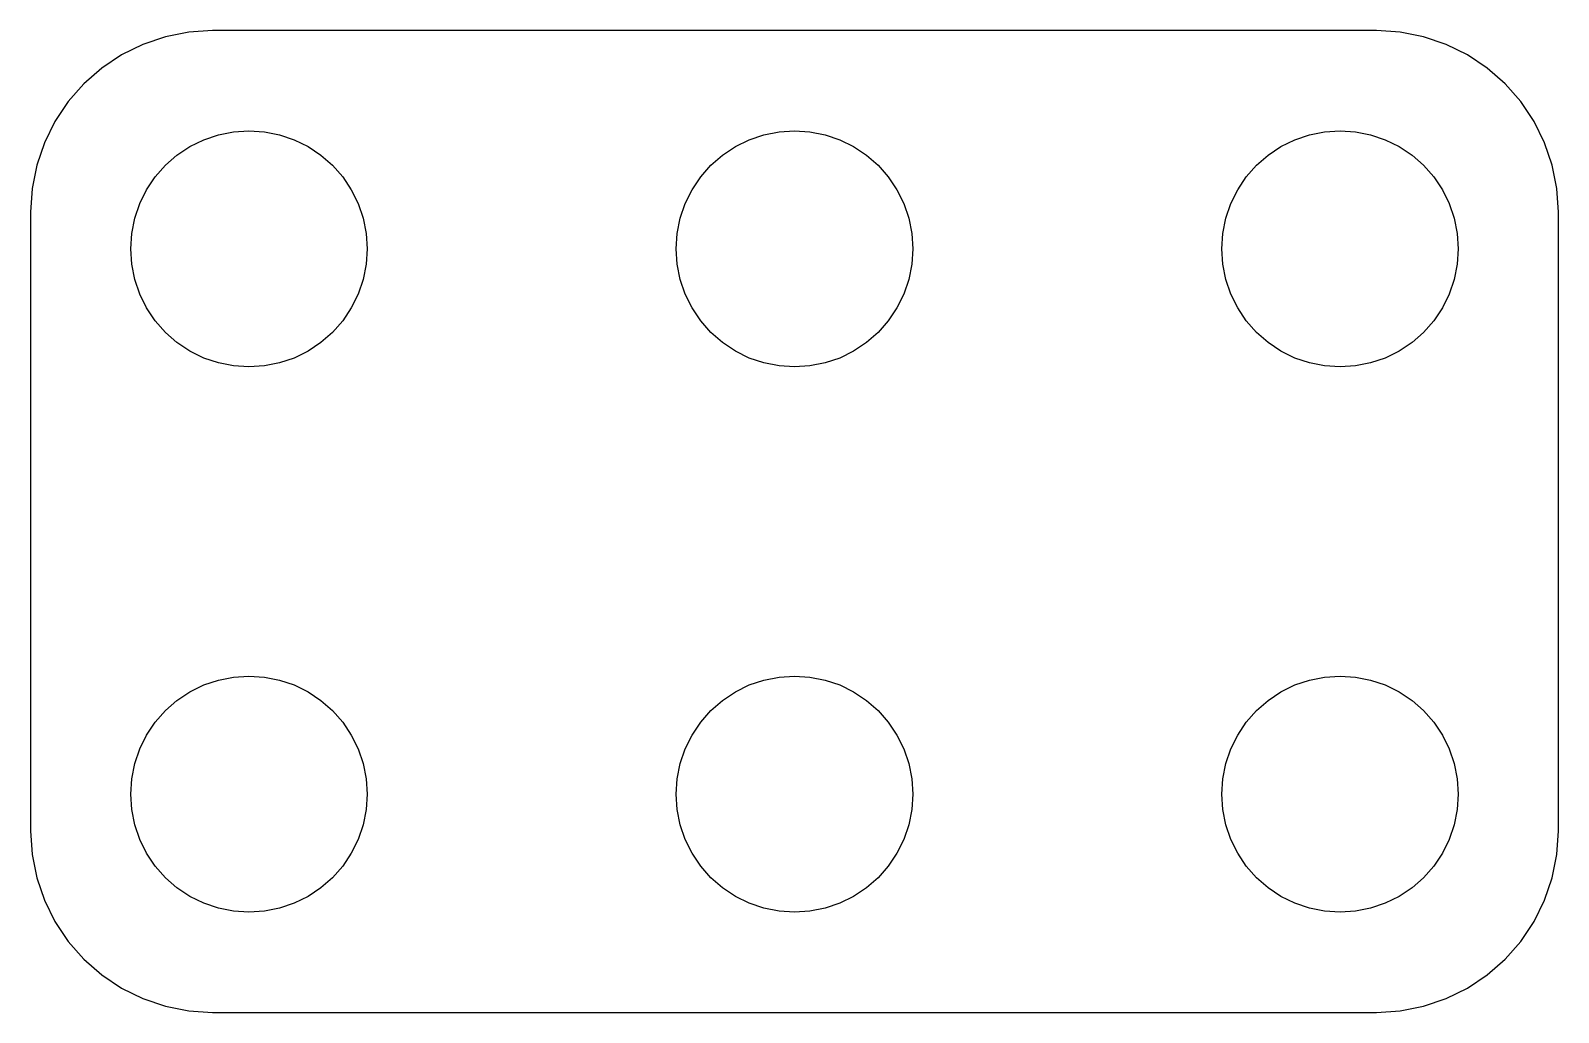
# Model space of a CAD drawing. Header units: metres. Extents: x -21 to 21, y -13.5 to 13.5.
import ezdxf

# ---------------------------------------------------------------- set-up
doc = ezdxf.new("R2010")
doc.units = ezdxf.units.M

msp = doc.modelspace()

# ---------------------------------------------------------------- linework, layer by layer
for p, q in [((-16.6576, 13.4622), (-17.2991, 13.3346)), ((-16.005, 13.505), (-16.6576, 13.4622)), ((16.005, 13.505), (-16.005, 13.505)), ((16.6576, 13.4622), (16.005, 13.505)), ((17.2991, 13.3346), (16.6576, 13.4622)), ((-17.9184, 13.1244), (-18.505, 12.8351)), ((-17.2991, 13.3346), (-17.9184, 13.1244)), ((17.9184, 13.1244), (17.2991, 13.3346)), ((18.505, 12.8351), (17.9184, 13.1244)), ((-18.505, 12.8351), (-19.0488, 12.4718)), ((19.0488, 12.4718), (18.505, 12.8351)), ((-19.0488, 12.4718), (-19.5405, 12.0405)), ((19.5405, 12.0405), (19.0488, 12.4718)), ((-19.5405, 12.0405), (-19.9718, 11.5488)), ((19.9718, 11.5488), (19.5405, 12.0405)), ((-19.9718, 11.5488), (-20.3351, 11.005)), ((20.3351, 11.005), (19.9718, 11.5488)), ((-20.3351, 11.005), (-20.6244, 10.4184)), ((20.6244, 10.4184), (20.3351, 11.005)), ((-16.625, 10.3146), (-16.2437, 10.5026)), ((-16.2437, 10.5026), (-15.8412, 10.6393)), ((-15.8412, 10.6393), (-15.4242, 10.7222)), ((-15.4242, 10.7222), (-15, 10.75)), ((-15, 10.75), (-14.5758, 10.7222)), ((-14.5758, 10.7222), (-14.1588, 10.6393)), ((-14.1588, 10.6393), (-13.7563, 10.5026)), ((-13.7563, 10.5026), (-13.375, 10.3146)), ((-1.625, 10.3146), (-1.24371, 10.5026)), ((-1.24371, 10.5026), (-0.84116, 10.6393)), ((-0.84116, 10.6393), (-0.42421, 10.7222)), ((-0.42421, 10.7222), (0, 10.75)), ((0, 10.75), (0.42421, 10.7222)), ((0.42421, 10.7222), (0.84116, 10.6393)), ((0.84116, 10.6393), (1.24371, 10.5026)), ((1.24371, 10.5026), (1.625, 10.3146)), ((13.375, 10.3146), (13.7563, 10.5026)), ((13.7563, 10.5026), (14.1588, 10.6393)), ((14.1588, 10.6393), (14.5758, 10.7222)), ((14.5758, 10.7222), (15, 10.75)), ((15, 10.75), (15.4242, 10.7222)), ((15.4242, 10.7222), (15.8412, 10.6393)), ((15.8412, 10.6393), (16.2437, 10.5026)), ((16.2437, 10.5026), (16.625, 10.3146)), ((-20.6244, 10.4184), (-20.8346, 9.79909)), ((-16.9785, 10.0784), (-16.625, 10.3146)), ((-13.375, 10.3146), (-13.0215, 10.0784)), ((-1.97847, 10.0784), (-1.625, 10.3146)), ((1.625, 10.3146), (1.97847, 10.0784)), ((13.0215, 10.0784), (13.375, 10.3146)), ((16.625, 10.3146), (16.9785, 10.0784)), ((20.8346, 9.79909), (20.6244, 10.4184)), ((-20.8346, 9.79909), (-20.9622, 9.15762)), ((-17.5784, 9.47847), (-17.2981, 9.7981)), ((-17.2981, 9.7981), (-16.9785, 10.0784)), ((-13.0215, 10.0784), (-12.7019, 9.7981)), ((-12.7019, 9.7981), (-12.4216, 9.47847)), ((-2.57838, 9.47847), (-2.2981, 9.7981)), ((-2.2981, 9.7981), (-1.97847, 10.0784)), ((1.97847, 10.0784), (2.2981, 9.7981)), ((2.2981, 9.7981), (2.57838, 9.47847)), ((12.4216, 9.47847), (12.7019, 9.7981)), ((12.7019, 9.7981), (13.0215, 10.0784)), ((16.9785, 10.0784), (17.2981, 9.7981)), ((17.2981, 9.7981), (17.5784, 9.47847)), ((20.9622, 9.15762), (20.8346, 9.79909)), ((-17.8146, 9.125), (-17.5784, 9.47847)), ((-12.4216, 9.47847), (-12.1854, 9.125)), ((-2.81458, 9.125), (-2.57838, 9.47847)), ((2.57838, 9.47847), (2.81458, 9.125)), ((12.1854, 9.125), (12.4216, 9.47847)), ((17.5784, 9.47847), (17.8146, 9.125)), ((-20.9622, 9.15762), (-21.005, 8.50499)), ((-18.0026, 8.74371), (-17.8146, 9.125)), ((-12.1854, 9.125), (-11.9974, 8.74371)), ((-3.00259, 8.74371), (-2.81458, 9.125)), ((2.81458, 9.125), (3.00259, 8.74371)), ((11.9974, 8.74371), (12.1854, 9.125)), ((17.8146, 9.125), (18.0026, 8.74371)), ((21.005, 8.50499), (20.9622, 9.15762)), ((-21.005, 8.50499), (-21.005, -8.50499)), ((-18.1393, 8.34116), (-18.0026, 8.74371)), ((-11.9974, 8.74371), (-11.8607, 8.34116)), ((-3.13925, 8.34116), (-3.00259, 8.74371)), ((3.00259, 8.74371), (3.13925, 8.34116)), ((11.8607, 8.34116), (11.9974, 8.74371)), ((18.0026, 8.74371), (18.1393, 8.34116)), ((21.005, -8.50499), (21.005, 8.50499)), ((-18.2222, 7.92421), (-18.1393, 8.34116)), ((-11.8607, 8.34116), (-11.7778, 7.92421)), ((-3.22218, 7.92421), (-3.13925, 8.34116)), ((3.13925, 8.34116), (3.22218, 7.92421)), ((11.7778, 7.92421), (11.8607, 8.34116)), ((18.1393, 8.34116), (18.2222, 7.92421)), ((-18.25, 7.5), (-18.2222, 7.92421)), ((-11.7778, 7.92421), (-11.75, 7.5)), ((-3.25, 7.5), (-3.22218, 7.92421)), ((3.22218, 7.92421), (3.25, 7.5)), ((11.75, 7.5), (11.7778, 7.92421)), ((18.2222, 7.92421), (18.25, 7.5)), ((-18.2222, 7.07578), (-18.25, 7.5)), ((-11.75, 7.5), (-11.7778, 7.07578)), ((-3.22218, 7.07578), (-3.25, 7.5)), ((3.25, 7.5), (3.22218, 7.07578)), ((11.7778, 7.07578), (11.75, 7.5)), ((18.25, 7.5), (18.2222, 7.07578)), ((-18.1393, 6.65883), (-18.2222, 7.07578)), ((-11.7778, 7.07578), (-11.8607, 6.65883)), ((-3.13925, 6.65883), (-3.22218, 7.07578)), ((3.22218, 7.07578), (3.13925, 6.65883)), ((11.8607, 6.65883), (11.7778, 7.07578)), ((18.2222, 7.07578), (18.1393, 6.65883)), ((-18.0026, 6.25627), (-18.1393, 6.65883)), ((-11.8607, 6.65883), (-11.9974, 6.25627)), ((-3.00259, 6.25627), (-3.13925, 6.65883)), ((3.13925, 6.65883), (3.00259, 6.25627)), ((11.9974, 6.25627), (11.8607, 6.65883)), ((18.1393, 6.65883), (18.0026, 6.25627)), ((-17.8146, 5.875), (-18.0026, 6.25627)), ((-11.9974, 6.25627), (-12.1854, 5.875)), ((-2.81458, 5.875), (-3.00259, 6.25627)), ((3.00259, 6.25627), (2.81458, 5.875)), ((12.1854, 5.875), (11.9974, 6.25627)), ((18.0026, 6.25627), (17.8146, 5.875)), ((-17.5784, 5.52151), (-17.8146, 5.875)), ((-17.2981, 5.20189), (-17.5784, 5.52151)), ((-12.4216, 5.52151), (-12.7019, 5.20189)), ((-12.1854, 5.875), (-12.4216, 5.52151)), ((-2.57838, 5.52151), (-2.81458, 5.875)), ((-2.2981, 5.20189), (-2.57838, 5.52151)), ((2.57838, 5.52151), (2.2981, 5.20189)), ((2.81458, 5.875), (2.57838, 5.52151)), ((12.4216, 5.52151), (12.1854, 5.875)), ((12.7019, 5.20189), (12.4216, 5.52151)), ((17.5784, 5.52151), (17.2981, 5.20189)), ((17.8146, 5.875), (17.5784, 5.52151)), ((-16.9785, 4.9216), (-17.2981, 5.20189)), ((-12.7019, 5.20189), (-13.0215, 4.9216)), ((-1.97847, 4.9216), (-2.2981, 5.20189)), ((2.2981, 5.20189), (1.97847, 4.9216)), ((13.0215, 4.9216), (12.7019, 5.20189)), ((17.2981, 5.20189), (16.9785, 4.9216)), ((-16.625, 4.68541), (-16.9785, 4.9216)), ((-16.2437, 4.49739), (-16.625, 4.68541)), ((-13.375, 4.68541), (-13.7563, 4.49739)), ((-13.0215, 4.9216), (-13.375, 4.68541)), ((-1.625, 4.68541), (-1.97847, 4.9216)), ((-1.24371, 4.49739), (-1.625, 4.68541)), ((1.625, 4.68541), (1.24371, 4.49739)), ((1.97847, 4.9216), (1.625, 4.68541)), ((13.375, 4.68541), (13.0215, 4.9216)), ((13.7563, 4.49739), (13.375, 4.68541)), ((16.625, 4.68541), (16.2437, 4.49739)), ((16.9785, 4.9216), (16.625, 4.68541)), ((-15.8412, 4.36073), (-16.2437, 4.49739)), ((-15.4242, 4.2778), (-15.8412, 4.36073)), ((-15, 4.25), (-15.4242, 4.2778)), ((-14.5758, 4.2778), (-15, 4.25)), ((-14.1588, 4.36073), (-14.5758, 4.2778)), ((-13.7563, 4.49739), (-14.1588, 4.36073)), ((-0.84116, 4.36073), (-1.24371, 4.49739)), ((-0.42421, 4.2778), (-0.84116, 4.36073)), ((0, 4.25), (-0.42421, 4.2778)), ((0.42421, 4.2778), (0, 4.25)), ((0.84116, 4.36073), (0.42421, 4.2778)), ((1.24371, 4.49739), (0.84116, 4.36073)), ((14.1588, 4.36073), (13.7563, 4.49739)), ((14.5758, 4.2778), (14.1588, 4.36073)), ((15, 4.25), (14.5758, 4.2778)), ((15.4242, 4.2778), (15, 4.25)), ((15.8412, 4.36073), (15.4242, 4.2778)), ((16.2437, 4.49739), (15.8412, 4.36073)), ((-16.625, -4.68541), (-16.2437, -4.49739)), ((-16.2437, -4.49739), (-15.8412, -4.36073)), ((-15.8412, -4.36073), (-15.4242, -4.2778)), ((-15.4242, -4.2778), (-15, -4.25)), ((-15, -4.25), (-14.5758, -4.2778)), ((-14.5758, -4.2778), (-14.1588, -4.36073)), ((-14.1588, -4.36073), (-13.7563, -4.49739)), ((-13.7563, -4.49739), (-13.375, -4.68541)), ((-1.625, -4.68541), (-1.24371, -4.49739)), ((-1.24371, -4.49739), (-0.84116, -4.36073)), ((-0.84116, -4.36073), (-0.42421, -4.2778)), ((-0.42421, -4.2778), (0, -4.25)), ((0, -4.25), (0.42421, -4.2778)), ((0.42421, -4.2778), (0.84116, -4.36073)), ((0.84116, -4.36073), (1.24371, -4.49739)), ((1.24371, -4.49739), (1.625, -4.68541)), ((13.375, -4.68541), (13.7563, -4.49739)), ((13.7563, -4.49739), (14.1588, -4.36073)), ((14.1588, -4.36073), (14.5758, -4.2778)), ((14.5758, -4.2778), (15, -4.25)), ((15, -4.25), (15.4242, -4.2778)), ((15.4242, -4.2778), (15.8412, -4.36073)), ((15.8412, -4.36073), (16.2437, -4.49739)), ((16.2437, -4.49739), (16.625, -4.68541)), ((-17.2981, -5.20189), (-16.9785, -4.9216)), ((-16.9785, -4.9216), (-16.625, -4.68541)), ((-13.375, -4.68541), (-13.0215, -4.9216)), ((-13.0215, -4.9216), (-12.7019, -5.20189)), ((-2.2981, -5.20189), (-1.97847, -4.9216)), ((-1.97847, -4.9216), (-1.625, -4.68541)), ((1.625, -4.68541), (1.97847, -4.9216)), ((1.97847, -4.9216), (2.2981, -5.20189)), ((12.7019, -5.20189), (13.0215, -4.9216)), ((13.0215, -4.9216), (13.375, -4.68541)), ((16.625, -4.68541), (16.9785, -4.9216)), ((16.9785, -4.9216), (17.2981, -5.20189)), ((-17.5784, -5.52151), (-17.2981, -5.20189)), ((-12.7019, -5.20189), (-12.4216, -5.52151)), ((-2.57838, -5.52151), (-2.2981, -5.20189)), ((2.2981, -5.20189), (2.57838, -5.52151)), ((12.4216, -5.52151), (12.7019, -5.20189)), ((17.2981, -5.20189), (17.5784, -5.52151)), ((-18.0026, -6.25627), (-17.8146, -5.875)), ((-17.8146, -5.875), (-17.5784, -5.52151)), ((-12.4216, -5.52151), (-12.1854, -5.875)), ((-12.1854, -5.875), (-11.9974, -6.25627)), ((-3.00259, -6.25627), (-2.81458, -5.875)), ((-2.81458, -5.875), (-2.57838, -5.52151)), ((2.57838, -5.52151), (2.81458, -5.875)), ((2.81458, -5.875), (3.00259, -6.25627)), ((11.9974, -6.25627), (12.1854, -5.875)), ((12.1854, -5.875), (12.4216, -5.52151)), ((17.5784, -5.52151), (17.8146, -5.875)), ((17.8146, -5.875), (18.0026, -6.25627)), ((-18.1393, -6.65883), (-18.0026, -6.25627)), ((-11.9974, -6.25627), (-11.8607, -6.65883)), ((-3.13925, -6.65883), (-3.00259, -6.25627)), ((3.00259, -6.25627), (3.13925, -6.65883)), ((11.8607, -6.65883), (11.9974, -6.25627)), ((18.0026, -6.25627), (18.1393, -6.65883)), ((-18.2222, -7.07578), (-18.1393, -6.65883)), ((-11.8607, -6.65883), (-11.7778, -7.07578)), ((-3.22218, -7.07578), (-3.13925, -6.65883)), ((3.13925, -6.65883), (3.22218, -7.07578)), ((11.7778, -7.07578), (11.8607, -6.65883)), ((18.1393, -6.65883), (18.2222, -7.07578)), ((-18.25, -7.5), (-18.2222, -7.07578)), ((-11.7778, -7.07578), (-11.75, -7.5)), ((-3.25, -7.5), (-3.22218, -7.07578)), ((3.22218, -7.07578), (3.25, -7.5)), ((11.75, -7.5), (11.7778, -7.07578)), ((18.2222, -7.07578), (18.25, -7.5)), ((-18.2222, -7.92421), (-18.25, -7.5)), ((-11.75, -7.5), (-11.7778, -7.92421)), ((-3.22218, -7.92421), (-3.25, -7.5)), ((3.25, -7.5), (3.22218, -7.92421)), ((11.7778, -7.92421), (11.75, -7.5)), ((18.25, -7.5), (18.2222, -7.92421)), ((-18.1393, -8.34116), (-18.2222, -7.92421)), ((-11.7778, -7.92421), (-11.8607, -8.34116)), ((-3.13925, -8.34116), (-3.22218, -7.92421)), ((3.22218, -7.92421), (3.13925, -8.34116)), ((11.8607, -8.34116), (11.7778, -7.92421)), ((18.2222, -7.92421), (18.1393, -8.34116)), ((-18.0026, -8.74371), (-18.1393, -8.34116)), ((-11.8607, -8.34116), (-11.9974, -8.74371)), ((-3.00259, -8.74371), (-3.13925, -8.34116)), ((3.13925, -8.34116), (3.00259, -8.74371)), ((11.9974, -8.74371), (11.8607, -8.34116)), ((18.1393, -8.34116), (18.0026, -8.74371)), ((-21.005, -8.50499), (-20.9622, -9.15762)), ((-17.8146, -9.125), (-18.0026, -8.74371)), ((-11.9974, -8.74371), (-12.1854, -9.125)), ((-2.81458, -9.125), (-3.00259, -8.74371)), ((3.00259, -8.74371), (2.81458, -9.125)), ((12.1854, -9.125), (11.9974, -8.74371)), ((18.0026, -8.74371), (17.8146, -9.125)), ((20.9622, -9.15762), (21.005, -8.50499)), ((-20.9622, -9.15762), (-20.8346, -9.79909)), ((-17.5784, -9.47847), (-17.8146, -9.125)), ((-12.1854, -9.125), (-12.4216, -9.47847)), ((-2.57838, -9.47847), (-2.81458, -9.125)), ((2.81458, -9.125), (2.57838, -9.47847)), ((12.4216, -9.47847), (12.1854, -9.125)), ((17.8146, -9.125), (17.5784, -9.47847)), ((20.8346, -9.79909), (20.9622, -9.15762)), ((-17.2981, -9.7981), (-17.5784, -9.47847)), ((-12.4216, -9.47847), (-12.7019, -9.7981)), ((-2.2981, -9.7981), (-2.57838, -9.47847)), ((2.57838, -9.47847), (2.2981, -9.7981)), ((12.7019, -9.7981), (12.4216, -9.47847)), ((17.5784, -9.47847), (17.2981, -9.7981)), ((-20.8346, -9.79909), (-20.6244, -10.4184)), ((-16.9785, -10.0784), (-17.2981, -9.7981)), ((-16.625, -10.3146), (-16.9785, -10.0784)), ((-13.0215, -10.0784), (-13.375, -10.3146)), ((-12.7019, -9.7981), (-13.0215, -10.0784)), ((-1.97847, -10.0784), (-2.2981, -9.7981)), ((-1.625, -10.3146), (-1.97847, -10.0784)), ((1.97847, -10.0784), (1.625, -10.3146)), ((2.2981, -9.7981), (1.97847, -10.0784)), ((13.0215, -10.0784), (12.7019, -9.7981)), ((13.375, -10.3146), (13.0215, -10.0784)), ((16.9785, -10.0784), (16.625, -10.3146)), ((17.2981, -9.7981), (16.9785, -10.0784)), ((20.6244, -10.4184), (20.8346, -9.79909)), ((-20.6244, -10.4184), (-20.3351, -11.005)), ((-16.2437, -10.5026), (-16.625, -10.3146)), ((-13.375, -10.3146), (-13.7563, -10.5026)), ((-1.24371, -10.5026), (-1.625, -10.3146)), ((1.625, -10.3146), (1.24371, -10.5026)), ((13.7563, -10.5026), (13.375, -10.3146)), ((16.625, -10.3146), (16.2437, -10.5026)), ((20.3351, -11.005), (20.6244, -10.4184)), ((-15.8412, -10.6393), (-16.2437, -10.5026)), ((-15.4242, -10.7222), (-15.8412, -10.6393)), ((-15, -10.75), (-15.4242, -10.7222)), ((-14.5758, -10.7222), (-15, -10.75)), ((-14.1588, -10.6393), (-14.5758, -10.7222)), ((-13.7563, -10.5026), (-14.1588, -10.6393)), ((-0.84116, -10.6393), (-1.24371, -10.5026)), ((-0.42421, -10.7222), (-0.84116, -10.6393)), ((0, -10.75), (-0.42421, -10.7222)), ((0.42421, -10.7222), (0, -10.75)), ((0.84116, -10.6393), (0.42421, -10.7222)), ((1.24371, -10.5026), (0.84116, -10.6393)), ((14.1588, -10.6393), (13.7563, -10.5026)), ((14.5758, -10.7222), (14.1588, -10.6393)), ((15, -10.75), (14.5758, -10.7222)), ((15.4242, -10.7222), (15, -10.75)), ((15.8412, -10.6393), (15.4242, -10.7222)), ((16.2437, -10.5026), (15.8412, -10.6393)), ((-20.3351, -11.005), (-19.9718, -11.5488)), ((19.9718, -11.5488), (20.3351, -11.005)), ((-19.9718, -11.5488), (-19.5405, -12.0405)), ((19.5405, -12.0405), (19.9718, -11.5488)), ((-19.5405, -12.0405), (-19.0488, -12.4718)), ((19.0488, -12.4718), (19.5405, -12.0405)), ((-19.0488, -12.4718), (-18.505, -12.8351)), ((18.505, -12.8351), (19.0488, -12.4718)), ((-18.505, -12.8351), (-17.9184, -13.1244)), ((17.9184, -13.1244), (18.505, -12.8351)), ((-17.9184, -13.1244), (-17.2991, -13.3346)), ((-17.2991, -13.3346), (-16.6576, -13.4622)), ((16.6576, -13.4622), (17.2991, -13.3346)), ((17.2991, -13.3346), (17.9184, -13.1244)), ((-16.6576, -13.4622), (-16.005, -13.505)), ((-16.005, -13.505), (16.005, -13.505)), ((16.005, -13.505), (16.6576, -13.4622))]:
    msp.add_line(p, q)

doc.saveas('drawing.dxf')
